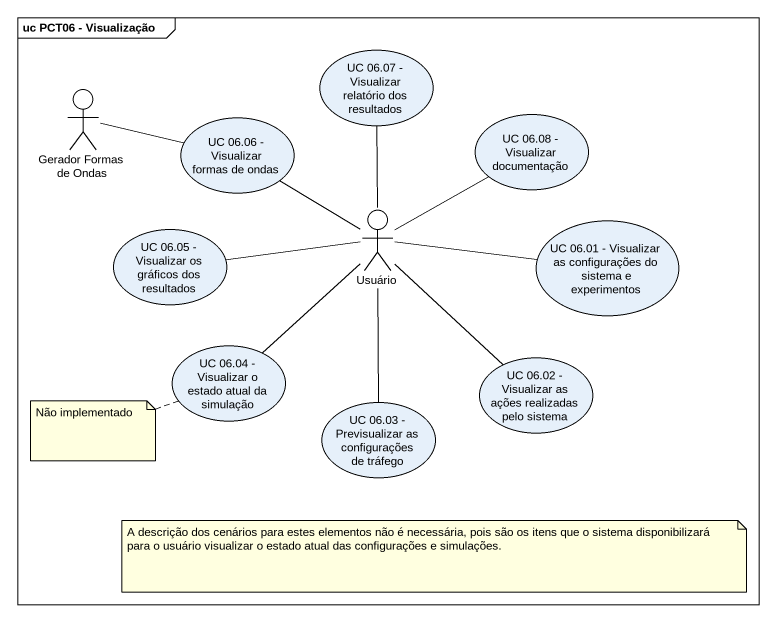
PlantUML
@startuml
mainframe uc PCT06 - Visualização
usecase "UC 06.07 - Visualizar relatório dos resultados" as UC_06_07_Visualizar
actor "Gerador Formas de Ondas" as Gerador_Formas_de_Ondas
usecase "UC 06.06 - Visualizar formas de ondas" as UC_06_06_Visualizar_formas
usecase "UC 06.08 - Visualizar documentação" as UC_06_08_Visualizar
actor Usuário
usecase "UC 06.05 - Visualizar os gráficos dos resultados" as UC_06_05_Visualizar_os
usecase "UC 06.01 - Visualizar as configurações do sistema e experimentos" as UC_06_01_Visualizar_as
usecase "UC 06.04 - Visualizar o estado atual da simulação" as UC_06_04_Visualizar_o
usecase "UC 06.02 - Visualizar as ações realizadas pelo sistema" as UC_06_02_Visualizar_as
usecase "UC 06.03 - Previsualizar as configurações de tráfego" as UC_06_03_Previsualizar_as
Gerador_Formas_de_Ondas -right- UC_06_06_Visualizar_formas
Usuário -up- UC_06_07_Visualizar
Usuário -up- UC_06_06_Visualizar_formas
Usuário -up- UC_06_08_Visualizar
Usuário -left- UC_06_05_Visualizar_os
Usuário -right- UC_06_01_Visualizar_as
Usuário -- UC_06_04_Visualizar_o
Usuário -- UC_06_02_Visualizar_as
Usuário -- UC_06_03_Previsualizar_as
note left of UC_06_04_Visualizar_o : Não implementado
note as N2
  A descrição dos cenários para estes elementos não é necessária, pois são os itens que o sistema disponibilizará para o usuário visualizar o estado atual das configurações e simulações.
end note
@enduml
